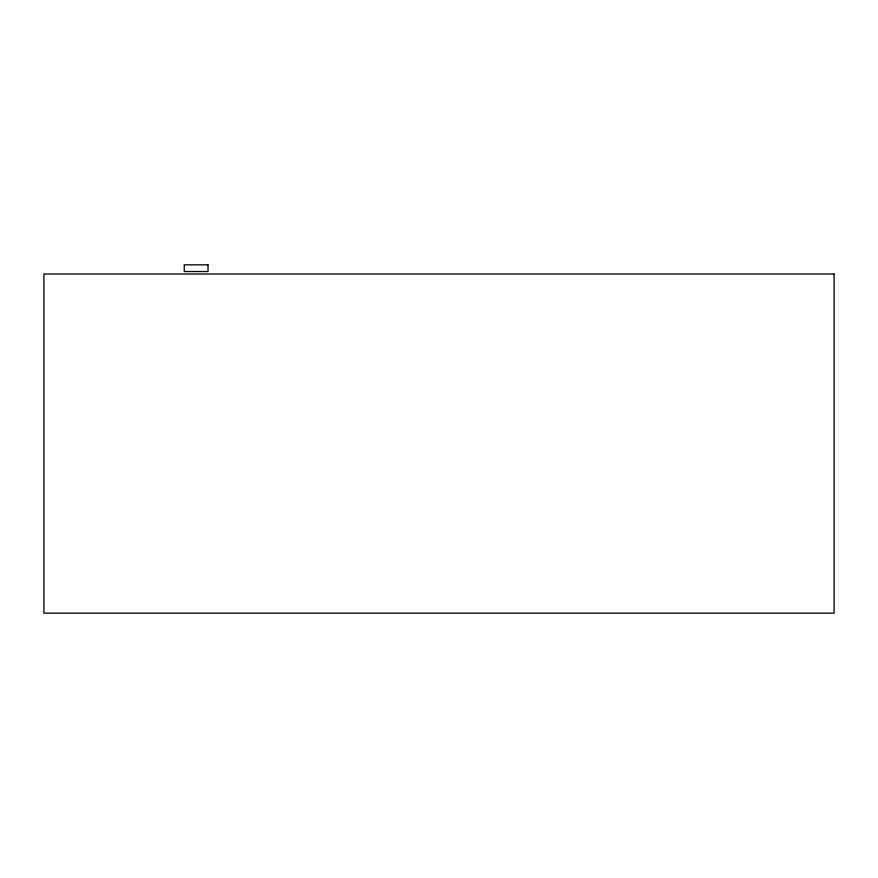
<?xml version="1.0" encoding="UTF-8"?>
<svg xmlns="http://www.w3.org/2000/svg" width="878" height="878" viewBox="0 0 878 878"><rect width="100%" height="100%" fill="white"/><g stroke="black" fill="none" stroke-linecap="round" stroke-linejoin="round"><path stroke-width="1.32" d="M208.031 264.838L184.237 264.838L184.237 271.532L208.031 271.532L208.031 264.838M834.1 274.013L43.9 274.013L43.9 613.162L834.1 613.162L834.1 274.013"/></g></svg>
